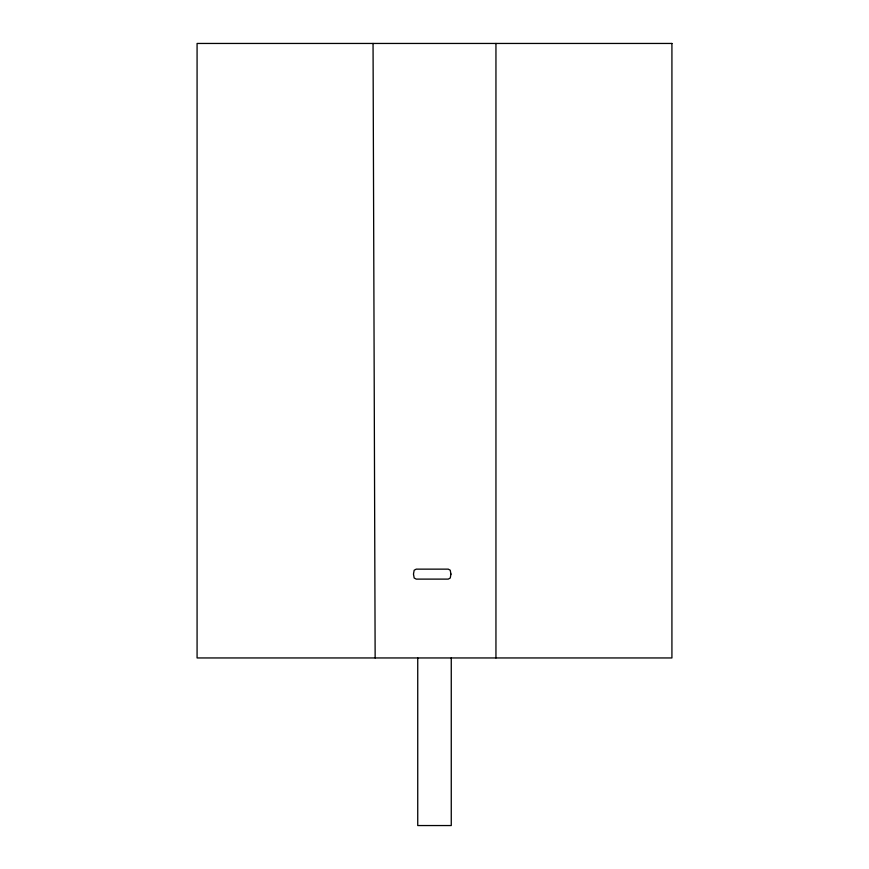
<?xml version="1.0" encoding="UTF-8"?>
<svg xmlns="http://www.w3.org/2000/svg" width="869" height="869" viewBox="0 0 869 869"><rect width="100%" height="100%" fill="white"/><g stroke="black" fill="none" stroke-linecap="round" stroke-linejoin="round"><path stroke-width="1.3" d="M373.051 43.45L375.147 657.952M495.949 43.45L495.949 657.952M451.261 657.952L451.261 825.55L417.739 825.55L417.739 657.952M450.946 574.094L450.261 578.015L448.263 579.112L416.24 579.112L414.165 577.983L413.481 574.094L414.165 570.238L416.24 569.141L448.263 569.141L450.218 570.194L450.946 574.094M671.922 43.45L197.078 43.45L197.078 657.952L671.922 657.952L671.922 43.45"/></g></svg>
